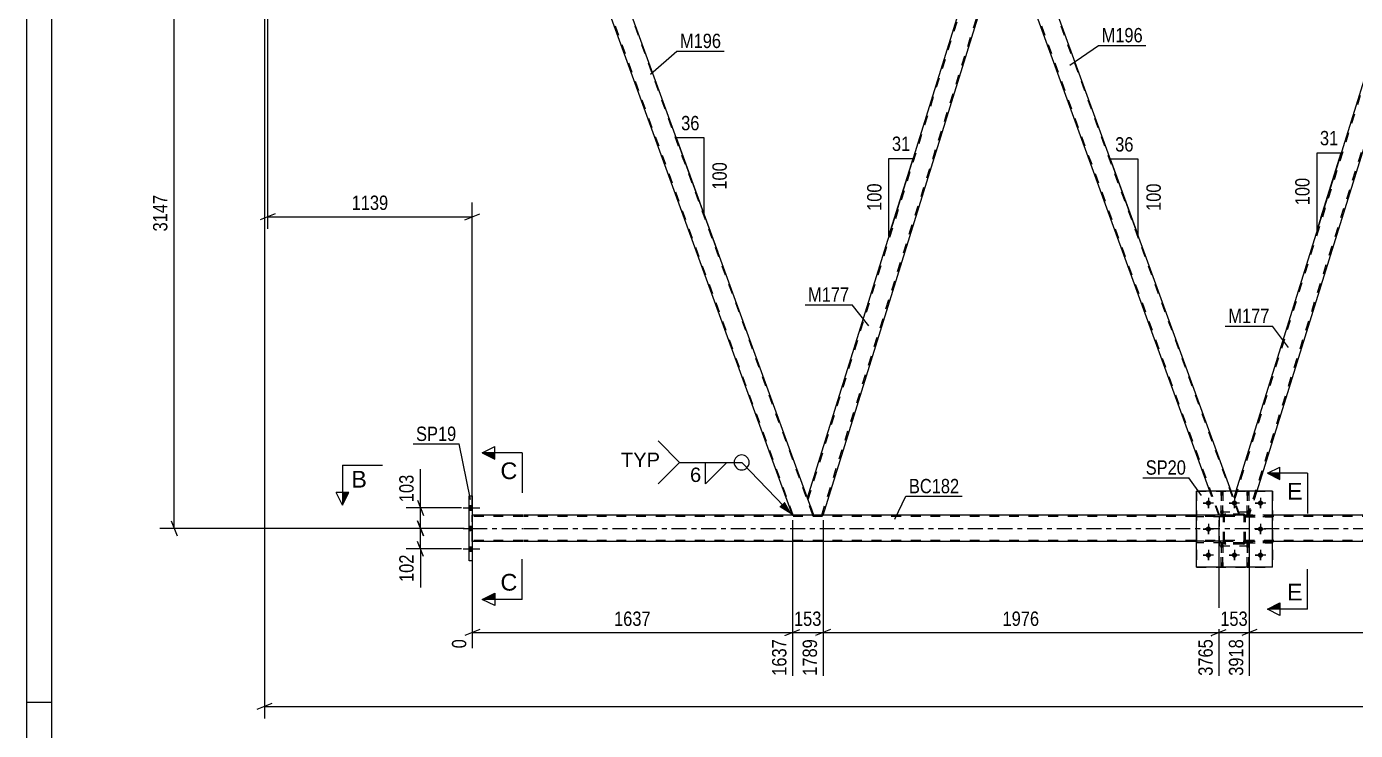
# Model space of a CAD drawing. Header units: millimetres. Extents: x 0 to 841, y 0 to 594.
# Drawn here: x 0 to 265.4, y 292.4 to 433 of the extents above; entities that cross this region are included whole.
import ezdxf

# ---------------------------------------------------------------- set-up
doc = ezdxf.new("R2010")
doc.units = ezdxf.units.MM
doc.linetypes.add('DXK_LINE_DOT2', pattern=[3.9198, 1.9599, -1.9599])
doc.linetypes.add('DXK_LINE_DOT3', pattern=[5.9187, 2.979, -0.9799, 0.9799, -0.9799])
doc.styles.add('Arial', font='ARIAL.TTF', dxfattribs={"height": 0.2})
doc.styles.add('Arial Narrow', font='ARIALN.TTF', dxfattribs={"height": 0.2})

# ---------------------------------------------------------------- blocks, each defined once
blk = doc.blocks.new('Unknown-814748510-1133')
at = {"color": 5, "linetype": 'Continuous'}
for p, q in [((0, 594), (0, 0)), ((5, 589), (5, 5)), ((5, 298), (0, 298))]:
    blk.add_line(p, q, dxfattribs=at)
blk = doc.blocks.new('Part-814748510-3465 - 3016')
at = {"color": 2, "linetype": 'Continuous'}
for p, q in [((248.83, 340.24), (233.63, 340.24)), ((233.63, 325.04), (233.63, 340.24)), ((248.83, 325.04), (248.83, 340.24)), ((248.83, 325.04), (233.63, 325.04))]:
    blk.add_line(p, q, dxfattribs=at)
blk = doc.blocks.new('Part-814748510-3479 - 3016')
at = {"color": 2, "linetype": 'Continuous'}
blk.add_line((244.1, 340.24), (243.78, 340.24), dxfattribs=at)
at = {"color": 7, "linetype": 'DXK_LINE_DOT2'}
for p, q in [((243.78, 340.24), (243.78, 335.39)), ((244.1, 335.39), (244.1, 340.24)), ((243.78, 335.99), (244.1, 335.99)), ((243.78, 335.39), (244.1, 335.39))]:
    blk.add_line(p, q, dxfattribs=at)
blk = doc.blocks.new('Part-814748510-3467 - 3016')
at = {"color": 7, "linetype": 'DXK_LINE_DOT2'}
for p, q in [((239.03, 335.16), (239.06, 335.34)), ((239.06, 335.34), (239.03, 335.16)), ((239.03, 330.12), (239.03, 335.16)), ((239.27, 335.16), (239.29, 335.25)), ((239.27, 330.12), (239.27, 335.16)), ((239.29, 335.25), (239.34, 335.33)), ((239.32, 335.6), (239.51, 335.64)), ((239.51, 335.64), (239.32, 335.6)), ((239.34, 335.33), (239.42, 335.38)), ((239.42, 335.38), (239.51, 335.4)), ((242.95, 335.64), (239.51, 335.64)), ((239.51, 335.4), (242.95, 335.4)), ((242.95, 335.64), (243.13, 335.6)), ((243.13, 335.6), (242.95, 335.64)), ((242.95, 335.4), (243.04, 335.38)), ((243.04, 335.38), (243.12, 335.33)), ((243.12, 335.33), (243.17, 335.25)), ((243.17, 335.25), (243.19, 335.16)), ((243.19, 330.12), (243.19, 335.16)), ((243.39, 335.34), (243.43, 335.16)), ((243.43, 335.16), (243.39, 335.34)), ((243.43, 330.12), (243.43, 335.16)), ((239.06, 329.93), (239.03, 330.12)), ((239.03, 330.12), (239.06, 329.93)), ((239.29, 330.03), (239.27, 330.12)), ((239.34, 329.95), (239.29, 330.03)), ((239.51, 329.64), (239.32, 329.67)), ((239.32, 329.67), (239.51, 329.64)), ((239.42, 329.9), (239.34, 329.95)), ((239.51, 329.88), (239.42, 329.9)), ((242.95, 329.88), (239.51, 329.88)), ((242.95, 329.64), (239.51, 329.64)), ((243.04, 329.9), (242.95, 329.88)), ((243.13, 329.67), (242.95, 329.64)), ((242.95, 329.64), (243.13, 329.67)), ((243.12, 329.95), (243.04, 329.9)), ((243.17, 330.03), (243.12, 329.95)), ((243.19, 330.12), (243.17, 330.03)), ((243.43, 330.12), (243.39, 329.93)), ((243.39, 329.93), (243.43, 330.12))]:
    blk.add_line(p, q, dxfattribs=at)
at = {"color": 7, "linetype": 'DXK_LINE_DOT3'}
blk.add_line((241.23, 332.64), (241.23, 332.64), dxfattribs=at)
at = {"color": 7, "linetype": 'DXK_LINE_DOT2'}
for centre, start, end in [((239.51, 335.16), 112.5, 157.5), ((239.51, 335.16), 112.5, 157.5), ((242.95, 335.16), 22.5, 67.5), ((242.95, 335.16), 22.5, 67.5), ((239.51, 330.12), 202.5, 247.5), ((239.51, 330.12), 202.5, 247.5), ((242.95, 330.12), 292.5, 337.5), ((242.95, 330.12), 292.5, 337.5)]:
    blk.add_arc(centre, 0.48, start, end, dxfattribs=at)
blk = doc.blocks.new('Bolt-814748510-3116 - 3016')
at = {"color": 1, "linetype": 'Continuous'}
for p, q in [((234.99, 337.84), (235.68, 337.84)), ((236.03, 338.88), (236.03, 338.19)), ((236.03, 336.8), (236.03, 337.49)), ((237.07, 337.84), (236.38, 337.84)), ((240.19, 337.84), (240.88, 337.84)), ((241.23, 338.88), (241.23, 338.19)), ((241.23, 336.8), (241.23, 337.49)), ((242.27, 337.84), (241.58, 337.84)), ((245.39, 337.84), (246.08, 337.84)), ((246.43, 338.88), (246.43, 338.19)), ((246.43, 336.8), (246.43, 337.49)), ((247.47, 337.84), (246.78, 337.84)), ((234.99, 332.64), (235.68, 332.64)), ((236.03, 333.68), (236.03, 332.99)), ((236.03, 331.6), (236.03, 332.29)), ((237.07, 332.64), (236.38, 332.64)), ((245.39, 332.64), (246.08, 332.64)), ((246.43, 333.68), (246.43, 332.99)), ((246.43, 331.6), (246.43, 332.29)), ((247.47, 332.64), (246.78, 332.64)), ((234.99, 327.44), (235.68, 327.44)), ((236.03, 328.48), (236.03, 327.79)), ((236.03, 326.4), (236.03, 327.09)), ((237.07, 327.44), (236.38, 327.44)), ((240.19, 327.44), (240.88, 327.44)), ((241.23, 328.48), (241.23, 327.79)), ((241.23, 326.4), (241.23, 327.09)), ((242.27, 327.44), (241.58, 327.44)), ((245.39, 327.44), (246.08, 327.44)), ((246.43, 328.48), (246.43, 327.79)), ((246.43, 326.4), (246.43, 327.09)), ((247.47, 327.44), (246.78, 327.44))]:
    blk.add_line(p, q, dxfattribs=at)
blk = doc.blocks.new('Bolt-814748510-3253 - 3016')
at = {"linetype": 'Continuous'}
for points in [[(89.01, 336.44), (89.01, 337.32), (88.37, 337.32), (88.37, 336.44)], [(89.01, 336.44), (89.01, 337.32), (88.37, 337.32), (88.37, 336.44)], [(89.01, 336.44), (89.01, 337.32), (88.37, 337.32), (88.37, 336.44)], [(89.01, 332.34), (89.01, 333.22), (88.37, 333.22), (88.37, 332.34)], [(89.01, 332.34), (89.01, 333.22), (88.37, 333.22), (88.37, 332.34)], [(89.01, 328.24), (89.01, 329.12), (88.37, 329.12), (88.37, 328.24)], [(89.01, 328.24), (89.01, 329.12), (88.37, 329.12), (88.37, 328.24)], [(89.01, 328.24), (89.01, 329.12), (88.37, 329.12), (88.37, 328.24)]]:
    blk.add_hatch(color=1, dxfattribs=at).paths.add_polyline_path(points)
at = {"color": 1, "linetype": 'Continuous'}
for p, q in [((88.37, 337.32), (89.01, 337.32)), ((88.37, 337.32), (89.01, 337.32)), ((88.37, 337.32), (89.01, 337.32)), ((87.21, 336.88), (90.53, 336.88)), ((87.21, 336.88), (90.53, 336.88)), ((87.21, 336.88), (90.53, 336.88)), ((88.37, 336.44), (89.01, 336.44)), ((88.37, 336.44), (89.01, 336.44)), ((88.37, 336.44), (89.01, 336.44)), ((87.21, 332.78), (90.53, 332.78)), ((87.21, 332.78), (90.53, 332.78)), ((88.37, 333.22), (89.01, 333.22)), ((88.37, 333.22), (89.01, 333.22)), ((88.37, 332.34), (89.01, 332.34)), ((88.37, 332.34), (89.01, 332.34)), ((88.37, 329.12), (89.01, 329.12)), ((88.37, 329.12), (89.01, 329.12)), ((88.37, 329.12), (89.01, 329.12)), ((87.21, 328.68), (90.53, 328.68)), ((87.21, 328.68), (90.53, 328.68)), ((87.21, 328.68), (90.53, 328.68)), ((88.37, 328.24), (89.01, 328.24)), ((88.37, 328.24), (89.01, 328.24)), ((88.37, 328.24), (89.01, 328.24))]:
    blk.add_line(p, q, dxfattribs=at)
blk = doc.blocks.new('Part-814748510-3263 - 3016')
at = {"color": 7, "linetype": 'DXK_LINE_DOT2'}
for p, q in [((238.58, 325.04), (238.58, 329.87)), ((238.58, 329.87), (238.9, 329.87)), ((238.58, 329.27), (238.9, 329.27)), ((238.9, 329.87), (238.9, 325.04)), ((238.9, 325.04), (238.58, 325.04))]:
    blk.add_line(p, q, dxfattribs=at)
blk = doc.blocks.new('Part-814748510-3450 - 3016')
at = {"color": 2, "linetype": 'Continuous'}
blk.add_line((238.9, 340.24), (238.58, 340.24), dxfattribs=at)
at = {"color": 7, "linetype": 'DXK_LINE_DOT2'}
for p, q in [((238.58, 340.24), (238.58, 335.39)), ((238.9, 335.39), (238.9, 340.24)), ((238.58, 335.99), (238.9, 335.99)), ((238.58, 335.39), (238.9, 335.39))]:
    blk.add_line(p, q, dxfattribs=at)
blk = doc.blocks.new('Part-814748510-3271 - 3016')
at = {"color": 7, "linetype": 'DXK_LINE_DOT2'}
for p, q in [((278.03, 456.64), (241.22, 338.52)), ((280.51, 452.76), (243.94, 335.42)), ((280.65, 452.39), (280.63, 452.44)), ((280.65, 452.39), (280.63, 452.44)), ((241.5, 340.24), (241.08, 338.89)), ((245.69, 340.24), (244.19, 335.42)), ((242.34, 335.42), (241.08, 338.89)), ((244.19, 335.42), (242.34, 335.42))]:
    blk.add_line(p, q, dxfattribs=at)
at = {"color": 2, "linetype": 'Continuous'}
for p, q in [((277.78, 456.64), (241.5, 340.24)), ((279.1, 456.64), (277.78, 456.64)), ((280.63, 452.44), (279.1, 456.64)), ((280.65, 452.39), (245.69, 340.24))]:
    blk.add_line(p, q, dxfattribs=at)
blk = doc.blocks.new('Part-814748510-3276 - 3016')
at = {"color": 2, "linetype": 'Continuous'}
for p, q in [((198.22, 456.64), (193.97, 456.64)), ((240.59, 340.24), (198.22, 456.64)), ((236.33, 340.24), (195.5, 452.44))]:
    blk.add_line(p, q, dxfattribs=at)
at = {"color": 7, "linetype": 'DXK_LINE_DOT2'}
for p, q in [((193.97, 456.64), (195.5, 452.44)), ((238.26, 335.42), (194.14, 456.64)), ((242.17, 335.42), (198.05, 456.64)), ((238.09, 335.42), (236.33, 340.24)), ((242.34, 335.42), (240.59, 340.24)), ((242.34, 335.42), (238.09, 335.42))]:
    blk.add_line(p, q, dxfattribs=at)
blk = doc.blocks.new('Part-814748510-3281 - 3016')
at = {"color": 2, "linetype": 'Continuous'}
for p, q in [((155.95, 338.89), (192.65, 456.64)), ((193.97, 456.64), (192.65, 456.64)), ((195.5, 452.44), (193.97, 456.64)), ((159.06, 335.42), (195.51, 452.39)), ((157.21, 335.42), (155.96, 338.84))]:
    blk.add_line(p, q, dxfattribs=at)
at = {"color": 7, "linetype": 'DXK_LINE_DOT2'}
for p, q in [((156.08, 338.52), (192.9, 456.64)), ((158.8, 335.42), (195.38, 452.76)), ((195.51, 452.39), (195.5, 452.44)), ((195.51, 452.39), (195.5, 452.44)), ((155.96, 338.84), (155.95, 338.89)), ((157.21, 335.42), (159.06, 335.42))]:
    blk.add_line(p, q, dxfattribs=at)
blk = doc.blocks.new('Part-814748510-3294 - 3016')
at = {"color": 2, "linetype": 'Continuous'}
for p, q in [((99.13, 335.42), (89.01, 335.42)), ((233.63, 335.42), (99.23, 335.42)), ((489.03, 335.42), (248.83, 335.42)), ((99.13, 330.14), (89.01, 330.14)), ((233.63, 330.14), (99.23, 330.14)), ((489.03, 330.14), (248.83, 330.14))]:
    blk.add_line(p, q, dxfattribs=at)
at = {"color": 7, "linetype": 'DXK_LINE_DOT2'}
for p, q in [((89.01, 330.14), (89.01, 335.42)), ((99.13, 335.18), (89.01, 335.18)), ((774.38, 335.18), (99.23, 335.18)), ((248.83, 335.42), (233.63, 335.42)), ((99.13, 330.38), (89.01, 330.38)), ((774.38, 330.38), (99.23, 330.38)), ((248.83, 330.14), (233.63, 330.14))]:
    blk.add_line(p, q, dxfattribs=at)
at = {"color": 7, "linetype": 'DXK_LINE_DOT3'}
for p, q in [((89.01, 332.78), (99.13, 332.78)), ((99.23, 332.78), (774.38, 332.78))]:
    blk.add_line(p, q, dxfattribs=at)
blk = doc.blocks.new('Part-814748510-3408 - 3016')
at = {"color": 7, "linetype": 'DXK_LINE_DOT2'}
for p, q in [((243.43, 335.08), (243.43, 335.4)), ((243.43, 335.4), (248.83, 335.4)), ((248.83, 335.08), (243.43, 335.08)), ((244.03, 335.08), (244.03, 335.4)), ((248.83, 335.4), (248.83, 335.08))]:
    blk.add_line(p, q, dxfattribs=at)
blk = doc.blocks.new('Part-814748510-3299 - 3016')
at = {"color": 2, "linetype": 'Continuous'}
for p, q in [((88.37, 326.28), (88.37, 339.28)), ((88.37, 339.28), (89.01, 339.28)), ((89.01, 339.28), (89.01, 326.28)), ((89.01, 326.28), (88.37, 326.28))]:
    blk.add_line(p, q, dxfattribs=at)
blk = doc.blocks.new('Bolt-814748510-3326 - 3016')
at = {"linetype": 'Continuous'}
for points in [[(236.55, 337.84, -1), (235.51, 337.84, -1)], [(241.75, 337.84, -1), (240.71, 337.84, -1)], [(246.95, 337.84, -1), (245.91, 337.84, -1)], [(236.55, 332.64, -1), (235.51, 332.64, -1)], [(246.95, 332.64, -1), (245.91, 332.64, -1)], [(236.55, 327.44, -1), (235.51, 327.44, -1)], [(241.75, 327.44, -1), (240.71, 327.44, -1)], [(246.95, 327.44, -1), (245.91, 327.44, -1)]]:
    blk.add_hatch(color=1, dxfattribs=at).paths.add_polyline_path(points)
at = {"color": 1, "linetype": 'Continuous'}
for p, q in [((237.07, 337.84), (234.99, 337.84)), ((236.03, 338.88), (236.03, 336.8)), ((242.27, 337.84), (240.19, 337.84)), ((241.23, 338.88), (241.23, 336.8)), ((247.47, 337.84), (245.39, 337.84)), ((246.43, 338.88), (246.43, 336.8)), ((237.07, 332.64), (234.99, 332.64)), ((236.03, 333.68), (236.03, 331.6)), ((247.47, 332.64), (245.39, 332.64)), ((246.43, 333.68), (246.43, 331.6)), ((237.07, 327.44), (234.99, 327.44)), ((236.03, 328.48), (236.03, 326.4)), ((242.27, 327.44), (240.19, 327.44)), ((241.23, 328.48), (241.23, 326.4)), ((247.47, 327.44), (245.39, 327.44)), ((246.43, 328.48), (246.43, 326.4))]:
    blk.add_line(p, q, dxfattribs=at)
blk = doc.blocks.new('Part-814748510-3347 - 3016')
at = {"color": 2, "linetype": 'Continuous'}
for p, q in [((152.95, 335.42), (108.83, 456.64)), ((108.83, 456.64), (113.09, 456.64)), ((155.96, 338.84), (113.09, 456.64))]:
    blk.add_line(p, q, dxfattribs=at)
at = {"color": 7, "linetype": 'DXK_LINE_DOT2'}
for p, q in [((153.12, 335.42), (109, 456.64)), ((157.04, 335.42), (112.92, 456.64)), ((157.21, 335.42), (155.96, 338.84)), ((152.95, 335.42), (157.21, 335.42))]:
    blk.add_line(p, q, dxfattribs=at)
blk = doc.blocks.new('Part-814748510-3397 - 3016')
at = {"color": 7, "linetype": 'DXK_LINE_DOT2'}
for p, q in [((243.78, 325.04), (243.78, 329.87)), ((243.78, 329.87), (244.1, 329.87)), ((243.78, 329.27), (244.1, 329.27)), ((244.1, 329.87), (244.1, 325.04)), ((244.1, 325.04), (243.78, 325.04))]:
    blk.add_line(p, q, dxfattribs=at)
blk = doc.blocks.new('Part-814748510-3403 - 3016')
at = {"color": 7, "linetype": 'DXK_LINE_DOT2'}
for p, q in [((243.78, 335.39), (243.78, 340.24)), ((243.78, 340.24), (244.1, 340.24)), ((244.1, 340.24), (244.1, 335.39)), ((243.78, 335.99), (244.1, 335.99)), ((244.1, 335.39), (243.78, 335.39))]:
    blk.add_line(p, q, dxfattribs=at)
blk = doc.blocks.new('Part-814748510-3414 - 3016')
at = {"color": 7, "linetype": 'DXK_LINE_DOT2'}
for p, q in [((248.83, 335.4), (243.43, 335.4)), ((243.43, 335.4), (243.43, 335.08)), ((243.43, 335.08), (248.83, 335.08)), ((244.03, 335.08), (244.03, 335.4)), ((248.83, 335.08), (248.83, 335.4))]:
    blk.add_line(p, q, dxfattribs=at)
blk = doc.blocks.new('Part-814748510-3417 - 3016')
at = {"color": 7, "linetype": 'DXK_LINE_DOT2'}
for p, q in [((248.83, 330.2), (243.43, 330.2)), ((243.43, 330.2), (243.43, 329.88)), ((243.43, 329.88), (248.83, 329.88)), ((244.03, 329.88), (244.03, 330.2)), ((248.83, 329.88), (248.83, 330.2))]:
    blk.add_line(p, q, dxfattribs=at)
blk = doc.blocks.new('Part-814748510-3420 - 3016')
at = {"color": 7, "linetype": 'DXK_LINE_DOT2'}
for p, q in [((238.58, 335.39), (238.58, 340.24)), ((238.58, 340.24), (238.9, 340.24)), ((238.9, 340.24), (238.9, 335.39)), ((238.58, 335.99), (238.9, 335.99)), ((238.9, 335.39), (238.58, 335.39))]:
    blk.add_line(p, q, dxfattribs=at)
blk = doc.blocks.new('Part-814748510-3425 - 3016')
at = {"color": 7, "linetype": 'DXK_LINE_DOT2'}
for p, q in [((244.23, 336.04), (238.23, 336.04)), ((238.23, 329.24), (238.23, 336.04)), ((244.23, 329.24), (244.23, 336.04)), ((244.23, 329.24), (238.23, 329.24))]:
    blk.add_line(p, q, dxfattribs=at)
blk = doc.blocks.new('Part-814748510-3441 - 3016')
at = {"color": 7, "linetype": 'DXK_LINE_DOT2'}
for p, q in [((243.43, 329.88), (243.43, 330.2)), ((243.43, 330.2), (248.83, 330.2)), ((248.83, 329.88), (243.43, 329.88)), ((244.03, 329.88), (244.03, 330.2)), ((248.83, 330.2), (248.83, 329.88))]:
    blk.add_line(p, q, dxfattribs=at)
blk = doc.blocks.new('Part-814748510-3444 - 3016')
at = {"color": 7, "linetype": 'DXK_LINE_DOT2'}
for p, q in [((239.03, 335.4), (233.63, 335.4)), ((233.63, 335.08), (233.63, 335.4)), ((239.03, 335.08), (233.63, 335.08)), ((238.43, 335.08), (238.43, 335.4)), ((239.03, 335.4), (239.03, 335.08))]:
    blk.add_line(p, q, dxfattribs=at)
blk = doc.blocks.new('Part-814748510-3447 - 3016')
at = {"color": 7, "linetype": 'DXK_LINE_DOT2'}
for p, q in [((239.03, 330.2), (233.63, 330.2)), ((233.63, 329.88), (233.63, 330.2)), ((239.03, 329.88), (233.63, 329.88)), ((238.43, 329.88), (238.43, 330.2)), ((239.03, 330.2), (239.03, 329.88))]:
    blk.add_line(p, q, dxfattribs=at)
blk = doc.blocks.new('Part-814748510-3459 - 3016')
at = {"color": 7, "linetype": 'DXK_LINE_DOT2'}
for p, q in [((244.1, 329.87), (243.78, 329.87)), ((243.78, 329.87), (243.78, 325.04)), ((243.78, 329.27), (244.1, 329.27)), ((244.1, 325.04), (244.1, 329.87)), ((243.78, 325.04), (244.1, 325.04))]:
    blk.add_line(p, q, dxfattribs=at)
blk = doc.blocks.new('Part-814748510-3466 - 3016')
at = {"color": 7, "linetype": 'DXK_LINE_DOT2'}
for p, q in [((233.63, 340.24), (248.83, 340.24)), ((233.63, 340.24), (233.63, 325.04)), ((248.83, 340.24), (248.83, 325.04)), ((233.63, 325.04), (248.83, 325.04))]:
    blk.add_line(p, q, dxfattribs=at)
blk = doc.blocks.new('Part-814748510-3468 - 3016')
at = {"color": 7, "linetype": 'DXK_LINE_DOT2'}
for p, q in [((244.23, 336.04), (238.23, 336.04)), ((238.23, 329.24), (238.23, 336.04)), ((244.23, 329.24), (244.23, 336.04)), ((244.23, 329.24), (238.23, 329.24))]:
    blk.add_line(p, q, dxfattribs=at)
blk = doc.blocks.new('Part-814748510-3487 - 3016')
at = {"color": 7, "linetype": 'DXK_LINE_DOT2'}
for p, q in [((238.9, 329.87), (238.58, 329.87)), ((238.58, 329.87), (238.58, 325.04)), ((238.58, 329.27), (238.9, 329.27)), ((238.9, 325.04), (238.9, 329.87)), ((238.58, 325.04), (238.9, 325.04))]:
    blk.add_line(p, q, dxfattribs=at)
blk = doc.blocks.new('Part-814748510-3494 - 3016')
at = {"color": 7, "linetype": 'DXK_LINE_DOT2'}
for p, q in [((239.03, 335.18), (239.06, 335.34)), ((239.06, 335.34), (239.03, 335.18)), ((239.03, 335.16), (239.03, 335.18)), ((239.03, 335.18), (239.03, 335.16)), ((239.03, 330.12), (239.03, 335.16)), ((239.27, 335.18), (239.29, 335.25)), ((239.27, 335.16), (239.27, 335.18)), ((239.27, 335.18), (239.27, 335.16)), ((239.27, 330.12), (239.27, 335.16)), ((239.29, 335.25), (239.34, 335.33)), ((239.32, 335.6), (239.51, 335.64)), ((239.51, 335.64), (239.32, 335.6)), ((239.34, 335.33), (239.42, 335.38)), ((239.42, 335.38), (239.51, 335.4)), ((242.95, 335.64), (239.51, 335.64)), ((239.51, 335.4), (242.95, 335.4)), ((242.95, 335.64), (243.13, 335.6)), ((243.13, 335.6), (242.95, 335.64)), ((242.95, 335.4), (243.04, 335.38)), ((243.04, 335.38), (243.12, 335.33)), ((243.12, 335.33), (243.17, 335.25)), ((243.19, 335.16), (243.17, 335.25)), ((243.18, 335.18), (243.19, 335.16)), ((243.19, 330.12), (243.19, 335.16)), ((243.39, 335.34), (243.42, 335.18)), ((243.42, 335.18), (243.39, 335.34)), ((243.42, 335.18), (243.43, 335.16)), ((243.43, 335.16), (243.42, 335.18)), ((243.43, 330.12), (243.43, 335.16)), ((239.06, 329.93), (239.03, 330.12)), ((239.03, 330.12), (239.06, 329.93)), ((239.29, 330.03), (239.27, 330.12)), ((239.34, 329.95), (239.29, 330.03)), ((239.51, 329.64), (239.32, 329.67)), ((239.32, 329.67), (239.51, 329.64)), ((239.42, 329.9), (239.34, 329.95)), ((239.51, 329.88), (239.42, 329.9)), ((242.95, 329.88), (239.51, 329.88)), ((242.95, 329.64), (239.51, 329.64)), ((243.04, 329.9), (242.95, 329.88)), ((243.13, 329.67), (242.95, 329.64)), ((242.95, 329.64), (243.13, 329.67)), ((243.12, 329.95), (243.04, 329.9)), ((243.17, 330.03), (243.12, 329.95)), ((243.19, 330.12), (243.17, 330.03)), ((243.43, 330.12), (243.39, 329.93)), ((243.39, 329.93), (243.43, 330.12))]:
    blk.add_line(p, q, dxfattribs=at)
at = {"color": 7, "linetype": 'DXK_LINE_DOT3'}
blk.add_line((241.23, 332.64), (241.23, 332.64), dxfattribs=at)
at = {"color": 7, "linetype": 'DXK_LINE_DOT2'}
for centre, start, end in [((239.51, 335.16), 112.5, 157.5), ((239.51, 335.16), 112.5, 157.5), ((242.95, 335.16), 22.5, 67.5), ((242.95, 335.16), 22.5, 67.5), ((239.51, 330.12), 202.5, 247.5), ((239.51, 330.12), 202.5, 247.5), ((242.95, 330.12), 292.5, 337.5), ((242.95, 330.12), 292.5, 337.5)]:
    blk.add_arc(centre, 0.48, start, end, dxfattribs=at)
blk = doc.blocks.new('Part-814748510-3497 - 3016')
at = {"color": 7, "linetype": 'DXK_LINE_DOT2'}
for p, q in [((239.03, 335.4), (233.63, 335.4)), ((233.63, 335.4), (233.63, 335.08)), ((239.03, 335.08), (233.63, 335.08)), ((238.43, 335.08), (238.43, 335.4)), ((239.03, 335.08), (239.03, 335.4))]:
    blk.add_line(p, q, dxfattribs=at)
blk = doc.blocks.new('Part-814748510-3498 - 3016')
at = {"color": 7, "linetype": 'DXK_LINE_DOT2'}
for p, q in [((239.03, 330.2), (233.63, 330.2)), ((233.63, 330.2), (233.63, 329.88)), ((239.03, 329.88), (233.63, 329.88)), ((238.43, 329.88), (238.43, 330.2)), ((239.03, 329.88), (239.03, 330.2))]:
    blk.add_line(p, q, dxfattribs=at)
blk = doc.blocks.new('StraightDimension-814748510-3974 - 3016')
at = {"color": 7, "linetype": 'Continuous'}
for p, q in [((152.95, 334.42), (152.95, 303.35)), ((159.06, 334.42), (159.06, 303.35)), ((151.45, 311.36), (154.45, 312.56)), ((152.95, 311.96), (159.06, 311.96)), ((160.56, 312.56), (157.56, 311.36))]:
    blk.add_line(p, q, dxfattribs=at)
at = {"color": 0}
blk.add_wipeout([(159.35, 312.71), (159.35, 316.91), (152.66, 316.91), (152.66, 312.71)], dxfattribs=at)
at = {"color": 0, "linetype": 'Continuous'}
blk.add_wipeout([(158.46, 311.26), (154.26, 311.26), (154.26, 302.75), (158.46, 302.75)], dxfattribs=at)
at = {"color": 3, "style": 'Arial Narrow'}
blk.add_text('153', height=2.863, dxfattribs=at).set_placement((153.26, 313.31))
at = {"color": 3, "linetype": 'Continuous', "style": 'Arial Narrow'}
blk.add_text('1789', height=2.863, rotation=90.0002, dxfattribs=at).set_placement((157.86, 303.35))
blk = doc.blocks.new('StraightDimension-814748510-4005 - 3016')
at = {"color": 7, "linetype": 'Continuous'}
for p, q in [((159.06, 334.42), (159.06, 303.35)), ((238.09, 334.42), (238.09, 303.35)), ((160.56, 312.56), (157.56, 311.36)), ((159.06, 311.96), (238.09, 311.96)), ((236.59, 311.36), (239.59, 312.56))]:
    blk.add_line(p, q, dxfattribs=at)
at = {"color": 0}
blk.add_wipeout([(202.83, 312.71), (202.83, 316.91), (194.32, 316.91), (194.32, 312.71)], dxfattribs=at)
at = {"color": 0, "linetype": 'Continuous'}
blk.add_wipeout([(237.49, 311.26), (233.29, 311.26), (233.29, 302.75), (237.49, 302.75)], dxfattribs=at)
at = {"color": 3, "style": 'Arial Narrow'}
blk.add_text('1976', height=2.863, dxfattribs=at).set_placement((194.92, 313.31))
at = {"color": 3, "linetype": 'Continuous', "style": 'Arial Narrow'}
blk.add_text('3765', height=2.863, rotation=90.0002, dxfattribs=at).set_placement((236.89, 303.35))
blk = doc.blocks.new('AngleDimension-814748510-16530 - 3016')
at = {"color": 7, "linetype": 'Continuous'}
for p, q in [((220.88, 394.4), (216.47, 406.52)), ((222.01, 406.52), (216.47, 406.52)), ((222.01, 391.29), (216.47, 406.52)), ((222.01, 391.29), (222.01, 406.52))]:
    blk.add_line(p, q, dxfattribs=at)
at = {"color": 0}
for points in [[(221.67, 407.42), (221.67, 411.62), (216.81, 411.62), (216.81, 407.42)], [(227.11, 402.25), (222.91, 402.25), (222.91, 395.56), (227.11, 395.56)]]:
    blk.add_wipeout(points, dxfattribs=at)
at = {"color": 3, "style": 'Arial Narrow'}
blk.add_text('36', height=2.863, dxfattribs=at).set_placement((217.41, 408.02))
blk.add_text('100', height=2.863, rotation=90.0002, dxfattribs=at).set_placement((226.51, 396.16))
blk = doc.blocks.new('StraightDimension-814748510-3689 - 3016')
at = {"color": 7, "linetype": 'Continuous'}
for p, q in [((48.14, 455.64), (48.14, 392.61)), ((49.64, 395.61), (46.64, 394.41)), ((87.51, 394.41), (90.51, 395.61)), ((89.01, 336.42), (89.01, 397.86)), ((48.14, 395.01), (89.01, 395.01))]:
    blk.add_line(p, q, dxfattribs=at)
at = {"color": 0}
blk.add_wipeout([(72.83, 395.76), (72.83, 399.96), (64.32, 399.96), (64.32, 395.76)], dxfattribs=at)
at = {"color": 3, "style": 'Arial Narrow'}
blk.add_text('1139', height=2.863, dxfattribs=at).set_placement((64.92, 396.36))
blk = doc.blocks.new('AngleDimension-814748510-3588 - 3016')
at = {"color": 7, "linetype": 'Continuous'}
for p, q in [((257.73, 407.77), (262.55, 407.77)), ((257.73, 392.3), (262.55, 407.77)), ((257.73, 392.3), (257.73, 407.77)), ((258.5, 394.77), (262.55, 407.77))]:
    blk.add_line(p, q, dxfattribs=at)
at = {"color": 0}
for points in [[(262.57, 408.67), (262.57, 412.87), (257.71, 412.87), (257.71, 408.67)], [(256.83, 403.38), (252.63, 403.38), (252.63, 396.69), (256.83, 396.69)]]:
    blk.add_wipeout(points, dxfattribs=at)
at = {"color": 3, "style": 'Arial Narrow'}
blk.add_text('31', height=2.863, dxfattribs=at).set_placement((258.31, 409.27))
blk.add_text('100', height=2.863, rotation=90.0002, dxfattribs=at).set_placement((256.23, 397.29))
blk = doc.blocks.new('StraightDimension-814748510-3993 - 3016')
at = {"color": 7, "linetype": 'Continuous'}
for p, q in [((152.95, 334.42), (152.95, 303.35)), ((89.01, 329.14), (89.01, 308.83)), ((90.51, 312.56), (87.51, 311.36)), ((89.01, 311.96), (152.95, 311.96)), ((151.45, 311.36), (154.45, 312.56))]:
    blk.add_line(p, q, dxfattribs=at)
at = {"color": 0}
blk.add_wipeout([(125.24, 312.71), (125.24, 316.91), (116.73, 316.91), (116.73, 312.71)], dxfattribs=at)
at = {"color": 0, "linetype": 'Continuous'}
for points in [[(88.41, 311.26), (84.21, 311.26), (84.21, 308.23), (88.41, 308.23)], [(152.35, 311.26), (148.15, 311.26), (148.15, 302.75), (152.35, 302.75)]]:
    blk.add_wipeout(points, dxfattribs=at)
at = {"color": 3, "style": 'Arial Narrow'}
blk.add_text('1637', height=2.863, dxfattribs=at).set_placement((117.33, 313.31))
at = {"color": 3, "linetype": 'Continuous', "style": 'Arial Narrow'}
for s, height, p in [('0', 2.86, (87.81, 308.83)), ('1637', 2.863, (151.75, 303.35))]:
    blk.add_text(s, height=height, rotation=90.0002, dxfattribs=at).set_placement(p)
blk = doc.blocks.new('AngleDimension-814748510-3602 - 3016')
at = {"color": 7, "linetype": 'Continuous'}
for p, q in [((172.24, 406.64), (177.06, 406.64)), ((172.24, 391.18), (177.06, 406.64)), ((172.24, 391.18), (172.24, 406.64)), ((172.32, 391.41), (172.24, 391.18))]:
    blk.add_line(p, q, dxfattribs=at)
at = {"color": 0}
for points in [[(177.08, 407.54), (177.08, 411.74), (172.23, 411.74), (172.23, 407.54)], [(171.34, 402.25), (167.14, 402.25), (167.14, 395.57), (171.34, 395.57)]]:
    blk.add_wipeout(points, dxfattribs=at)
at = {"color": 3, "style": 'Arial Narrow'}
blk.add_text('31', height=2.863, dxfattribs=at).set_placement((172.83, 408.14))
blk.add_text('100', height=2.863, rotation=90.0002, dxfattribs=at).set_placement((170.74, 396.17))
blk = doc.blocks.new('StraightDimension-814748510-3712 - 3016')
at = {"color": 7, "linetype": 'Continuous'}
for p, q in [((30.07, 457.14), (28.87, 460.14)), ((46.5, 458.64), (26.62, 458.64)), ((29.47, 332.78), (29.47, 458.64)), ((87.37, 332.78), (26.62, 332.78)), ((28.87, 334.28), (30.07, 331.28))]:
    blk.add_line(p, q, dxfattribs=at)
at = {"color": 0}
blk.add_wipeout([(28.72, 399.97), (24.52, 399.97), (24.52, 391.46), (28.72, 391.46)], dxfattribs=at)
at = {"color": 3, "style": 'Arial Narrow'}
blk.add_text('3147', height=2.863, rotation=90.0002, dxfattribs=at).set_placement((28.12, 392.06))
blk = doc.blocks.new('StraightDimension-814748510-3717 - 3016')
at = {"color": 7, "linetype": 'Continuous'}
for p, q in [((238.09, 334.42), (238.09, 303.35)), ((244.19, 334.42), (244.19, 303.35)), ((236.59, 311.36), (239.59, 312.56)), ((238.09, 311.96), (244.19, 311.96)), ((245.69, 312.56), (242.69, 311.36))]:
    blk.add_line(p, q, dxfattribs=at)
at = {"color": 0}
blk.add_wipeout([(244.48, 312.71), (244.48, 316.91), (237.8, 316.91), (237.8, 312.71)], dxfattribs=at)
at = {"color": 0, "linetype": 'Continuous'}
blk.add_wipeout([(243.59, 311.26), (239.39, 311.26), (239.39, 302.75), (243.59, 302.75)], dxfattribs=at)
at = {"color": 3, "style": 'Arial Narrow'}
blk.add_text('153', height=2.863, dxfattribs=at).set_placement((238.4, 313.31))
at = {"color": 3, "linetype": 'Continuous', "style": 'Arial Narrow'}
blk.add_text('3918', height=2.863, rotation=90.0002, dxfattribs=at).set_placement((242.99, 303.35))
blk = doc.blocks.new('StraightDimension-814748510-3743 - 3016')
at = {"color": 7, "linetype": 'Continuous'}
for p, q in [((244.19, 334.42), (244.19, 303.35)), ((323.22, 334.42), (323.22, 303.35)), ((245.69, 312.56), (242.69, 311.36)), ((244.19, 311.96), (323.22, 311.96)), ((321.72, 311.36), (324.72, 312.56))]:
    blk.add_line(p, q, dxfattribs=at)
at = {"color": 0}
blk.add_wipeout([(287.96, 312.71), (287.96, 316.91), (279.45, 316.91), (279.45, 312.71)], dxfattribs=at)
at = {"color": 0, "linetype": 'Continuous'}
blk.add_wipeout([(322.62, 311.26), (318.42, 311.26), (318.42, 302.75), (322.62, 302.75)], dxfattribs=at)
at = {"color": 3, "style": 'Arial Narrow'}
blk.add_text('1976', height=2.863, dxfattribs=at).set_placement((280.05, 313.31))
at = {"color": 3, "linetype": 'Continuous', "style": 'Arial Narrow'}
blk.add_text('5893', height=2.863, rotation=90.0002, dxfattribs=at).set_placement((322.02, 303.35))
blk = doc.blocks.new('StraightDimension-814748510-4030 - 3016')
at = {"color": 7, "linetype": 'Continuous'}
for p, q in [((47.5, 451.14), (47.5, 294.81)), ((49, 297.81), (46, 296.61)), ((47.5, 297.21), (785.24, 297.21))]:
    blk.add_line(p, q, dxfattribs=at)
blk = doc.blocks.new('StraightDimension-814748510-11972 - 3016')
at = {"color": 7, "linetype": 'Continuous'}
for p, q in [((78.05, 338.38), (79.25, 335.38)), ((86.84, 336.88), (75.8, 336.88)), ((78.65, 332.78), (78.65, 336.88)), ((86.84, 332.78), (75.8, 332.78)), ((79.25, 331.28), (78.05, 334.28))]:
    blk.add_line(p, q, dxfattribs=at)
at = {"color": 0}
blk.add_wipeout([(77.9, 344.09), (73.7, 344.09), (73.7, 337.41), (77.9, 337.41)], dxfattribs=at)
at = {"color": 7, "linetype": 'Continuous'}
blk.add_line((78.65, 336.88), (78.65, 344.62), dxfattribs=at)
blk.add_line((78.65, 336.88), (78.65, 344.62), dxfattribs=at)
at = {"color": 3, "style": 'Arial Narrow'}
blk.add_text('103', height=2.863, rotation=90.0002, dxfattribs=at).set_placement((77.3, 338.01))
blk = doc.blocks.new('StraightDimension-814748510-11973 - 3016')
at = {"color": 7, "linetype": 'Continuous'}
for p, q in [((86.84, 332.78), (75.8, 332.78)), ((78.05, 334.28), (79.25, 331.28)), ((78.65, 328.68), (78.65, 332.78)), ((79.25, 327.18), (78.05, 330.18)), ((86.84, 328.68), (75.8, 328.68))]:
    blk.add_line(p, q, dxfattribs=at)
at = {"color": 0}
blk.add_wipeout([(77.9, 328.16), (73.7, 328.16), (73.7, 321.47), (77.9, 321.47)], dxfattribs=at)
at = {"color": 7, "linetype": 'Continuous'}
blk.add_line((78.65, 328.68), (78.65, 320.95), dxfattribs=at)
blk.add_line((78.65, 328.68), (78.65, 320.95), dxfattribs=at)
at = {"color": 3, "style": 'Arial Narrow'}
blk.add_text('102', height=2.863, rotation=90.0002, dxfattribs=at).set_placement((77.3, 322.07))
blk = doc.blocks.new('AngleDimension-814748510-16516 - 3016')
at = {"color": 7, "linetype": 'Continuous'}
for p, q in [((135.33, 410.76), (129.79, 410.76)), ((135.33, 395.54), (129.79, 410.76)), ((135.33, 395.54), (135.33, 410.76)), ((138.11, 387.89), (135.33, 395.54))]:
    blk.add_line(p, q, dxfattribs=at)
at = {"color": 0}
for points in [[(134.99, 411.66), (134.99, 415.86), (130.13, 415.86), (130.13, 411.66)], [(140.43, 406.49), (136.23, 406.49), (136.23, 399.81), (140.43, 399.81)]]:
    blk.add_wipeout(points, dxfattribs=at)
at = {"color": 3, "style": 'Arial Narrow'}
blk.add_text('36', height=2.863, dxfattribs=at).set_placement((130.73, 412.26))
blk.add_text('100', height=2.863, rotation=90.0002, dxfattribs=at).set_placement((139.83, 400.41))
blk = doc.blocks.new('Mark-814748510-3267 - 3016')
at = {"color": 0}
blk.add_wipeout([(248.23, 373.77), (248.23, 376.77), (240, 376.77), (240, 373.77)], dxfattribs=at)
blk.add_wipeout([(248.23, 373.77), (248.23, 376.77), (240, 376.77), (240, 373.77)], dxfattribs=at)
at = {"color": 30, "linetype": 'Continuous'}
for p in [(239.4, 373.17), (252.03, 368.89)]:
    blk.add_line(p, (248.83, 373.17), dxfattribs=at)
at = {"color": 3, "style": 'Arial Narrow'}
blk.add_text('M177', height=2.863, dxfattribs=at).set_placement((240, 373.77))
blk = doc.blocks.new('Mark-814748510-3272 - 3016')
at = {"color": 0}
blk.add_wipeout([(222.92, 429.82), (222.92, 432.82), (214.7, 432.82), (214.7, 429.82)], dxfattribs=at)
blk.add_wipeout([(222.92, 429.82), (222.92, 432.82), (214.7, 432.82), (214.7, 429.82)], dxfattribs=at)
at = {"color": 30, "linetype": 'Continuous'}
for p, q in [((208.39, 425.29), (214.1, 429.22)), ((214.1, 429.22), (223.52, 429.22))]:
    blk.add_line(p, q, dxfattribs=at)
at = {"color": 3, "style": 'Arial Narrow'}
blk.add_text('M196', height=2.863, dxfattribs=at).set_placement((214.7, 429.82))
blk = doc.blocks.new('Mark-814748510-3277 - 3016')
at = {"color": 0}
blk.add_wipeout([(164.29, 378.02), (164.29, 381.02), (156.07, 381.02), (156.07, 378.02)], dxfattribs=at)
blk.add_wipeout([(164.29, 378.02), (164.29, 381.02), (156.07, 381.02), (156.07, 378.02)], dxfattribs=at)
at = {"color": 30, "linetype": 'Continuous'}
for p in [(155.47, 377.42), (168.19, 373.22)]:
    blk.add_line(p, (164.89, 377.42), dxfattribs=at)
at = {"color": 3, "style": 'Arial Narrow'}
blk.add_text('M177', height=2.863, dxfattribs=at).set_placement((156.07, 378.02))
blk = doc.blocks.new('Mark-814748510-3290 - 3016')
at = {"color": 0}
blk.add_wipeout([(186.27, 339.79), (186.27, 342.79), (176.22, 342.79), (176.22, 339.79)], dxfattribs=at)
blk.add_wipeout([(186.27, 339.79), (186.27, 342.79), (176.22, 342.79), (176.22, 339.79)], dxfattribs=at)
at = {"color": 30, "linetype": 'Continuous'}
for p, q in [((173.38, 334.61), (175.62, 339.19)), ((175.62, 339.19), (186.87, 339.19))]:
    blk.add_line(p, q, dxfattribs=at)
at = {"color": 3, "style": 'Arial Narrow'}
blk.add_text('BC182', height=2.863, dxfattribs=at).set_placement((176.22, 339.79))
blk = doc.blocks.new('Mark-814748510-3295 - 3016')
at = {"color": 0}
blk.add_wipeout([(85.82, 350.23), (85.82, 353.23), (77.78, 353.23), (77.78, 350.23)], dxfattribs=at)
blk.add_wipeout([(85.82, 350.23), (85.82, 353.23), (77.78, 353.23), (77.78, 350.23)], dxfattribs=at)
at = {"color": 30, "linetype": 'Continuous'}
for p in [(77.18, 349.63), (88.69, 338.52)]:
    blk.add_line(p, (86.42, 349.63), dxfattribs=at)
at = {"color": 3, "style": 'Arial Narrow'}
blk.add_text('SP19', height=2.863, dxfattribs=at).set_placement((77.78, 350.23))
blk = doc.blocks.new('Mark-814748510-3343 - 3016')
at = {"color": 0}
blk.add_wipeout([(138.71, 428.68), (138.71, 431.68), (130.49, 431.68), (130.49, 428.68)], dxfattribs=at)
blk.add_wipeout([(138.71, 428.68), (138.71, 431.68), (130.49, 431.68), (130.49, 428.68)], dxfattribs=at)
at = {"color": 30, "linetype": 'Continuous'}
for p, q in [((124.64, 423.45), (129.89, 428.08)), ((129.89, 428.08), (139.31, 428.08))]:
    blk.add_line(p, q, dxfattribs=at)
at = {"color": 3, "style": 'Arial Narrow'}
blk.add_text('M196', height=2.863, dxfattribs=at).set_placement((130.49, 428.68))
blk = doc.blocks.new('SectionMark-814748510-4750 - 3016')
at = {"linetype": 'Continuous'}
for points in [[(250.33, 343.78), (250.33, 342.53), (247.83, 343.78)], [(250.33, 317.89), (250.33, 316.64), (247.83, 316.64)]]:
    blk.add_hatch(color=6, dxfattribs=at).paths.add_polyline_path(points)
at = {"color": 6, "linetype": 'Continuous'}
for p, q in [((247.83, 343.78), (250.33, 345.03)), ((250.33, 342.53), (250.33, 345.03)), ((255.83, 343.78), (247.83, 343.78)), ((247.83, 343.78), (250.33, 342.53)), ((247.83, 316.64), (250.33, 317.89)), ((255.83, 316.64), (247.83, 316.64)), ((250.33, 315.39), (247.83, 316.64)), ((250.33, 317.89), (250.33, 315.39))]:
    blk.add_line(p, q, dxfattribs=at)
at = {"color": 0, "linetype": 'Continuous'}
for points in [[(254.83, 338.53), (254.83, 342.03), (251.72, 342.03), (251.72, 338.53)], [(254.83, 318.39), (254.83, 321.89), (251.72, 321.89), (251.72, 318.39)]]:
    blk.add_wipeout(points, dxfattribs=at)
at = {"color": 6, "linetype": 'Continuous'}
for p, q in [((255.83, 343.78), (255.83, 335.78)), ((255.83, 316.64), (255.83, 324.64))]:
    blk.add_line(p, q, dxfattribs=at)
at = {"color": 3, "linetype": 'Continuous', "style": 'Arial'}
for p in [(251.72, 338.53), (251.72, 318.39)]:
    blk.add_text('E', height=3.34, dxfattribs=at).set_placement(p)
blk = doc.blocks.new('WeldMark-814748510-4814 - 3016')
at = {"linetype": 'Continuous'}
blk.add_hatch(color=30, dxfattribs=at).paths.add_polyline_path([(151.41, 338.1), (152.95, 335.42), (150.33, 337.06)])
at = {"color": 3, "linetype": 'Continuous'}
for q in [(126.11, 350.23), (126.11, 341.66)]:
    blk.add_line((130.4, 345.94), q, dxfattribs=at)
at = {"color": 30, "linetype": 'Continuous'}
blk.add_line((152.95, 335.42), (142.82, 345.94), dxfattribs=at)
at = {"color": 3, "linetype": 'Continuous'}
for start, end in [(90, 270), (270, 90)]:
    blk.add_arc((142.82, 345.94), 1.5, start, end, dxfattribs=at)
at = {"color": 0}
blk.add_wipeout([(134.92, 341.84), (134.92, 345.24), (132.3, 345.24), (132.3, 341.84)], dxfattribs=at)
at = {"color": 30, "linetype": 'Continuous'}
blk.add_line((130.4, 345.94), (142.82, 345.94), dxfattribs=at)
at = {"color": 3, "linetype": 'Continuous'}
for p, q in [((135.58, 345.94), (139.86, 345.94)), ((139.86, 345.94), (135.58, 341.66)), ((135.58, 341.66), (135.58, 345.94))]:
    blk.add_line(p, q, dxfattribs=at)
at = {"color": 3, "style": 'Arial'}
blk.add_text('6', height=2.87, dxfattribs=at).set_placement((132.5, 342.04))
at = {"color": 0, "linetype": 'Continuous'}
blk.add_wipeout([(126.5, 345.04), (126.5, 348.04), (118.72, 348.04), (118.72, 345.04)], dxfattribs=at)
blk.add_wipeout([(126.5, 345.04), (126.5, 348.04), (118.72, 348.04), (118.72, 345.04)], dxfattribs=at)
at = {"color": 3, "linetype": 'Continuous', "style": 'Arial'}
blk.add_text('TYP', height=2.865, dxfattribs=at).set_placement((118.72, 345.04))
blk = doc.blocks.new('Mark-814748510-3461 - 3016')
at = {"color": 0}
blk.add_wipeout([(231.55, 343.5), (231.55, 346.5), (223.51, 346.5), (223.51, 343.5)], dxfattribs=at)
blk.add_wipeout([(231.55, 343.5), (231.55, 346.5), (223.51, 346.5), (223.51, 343.5)], dxfattribs=at)
at = {"color": 30, "linetype": 'Continuous'}
for p in [(222.91, 342.9), (234.68, 339.31)]:
    blk.add_line(p, (232.15, 342.9), dxfattribs=at)
at = {"color": 3, "style": 'Arial Narrow'}
blk.add_text('SP20', height=2.863, dxfattribs=at).set_placement((223.51, 343.5))
blk = doc.blocks.new('SectionMark-814748510-4752 - 3016')
at = {"color": 6, "linetype": 'Continuous'}
for p, q in [((63.1, 345.42), (63.1, 337.42)), ((63.1, 337.42), (61.85, 339.92))]:
    blk.add_line(p, q, dxfattribs=at)
at = {"color": 0, "linetype": 'Continuous'}
blk.add_wipeout([(67.96, 340.92), (67.96, 344.42), (64.85, 344.42), (64.85, 340.92)], dxfattribs=at)
at = {"linetype": 'Continuous'}
blk.add_hatch(color=6, dxfattribs=at).paths.add_polyline_path([(63.1, 339.92), (64.35, 339.92), (63.1, 337.42)])
at = {"color": 6, "linetype": 'Continuous'}
for p, q in [((63.1, 345.42), (71.1, 345.42)), ((64.35, 339.92), (61.85, 339.92)), ((63.1, 337.42), (64.35, 339.92))]:
    blk.add_line(p, q, dxfattribs=at)
at = {"color": 3, "linetype": 'Continuous', "style": 'Arial'}
blk.add_text('B', height=3.34, dxfattribs=at).set_placement((64.85, 340.92))
blk = doc.blocks.new('SectionMark-814748510-15809 - 3016')
at = {"color": 6, "linetype": 'Continuous'}
for p, q in [((91.01, 347.86), (93.51, 349.11)), ((99.01, 347.86), (91.01, 347.86)), ((99.01, 318.6), (91.01, 318.6)), ((93.51, 317.35), (91.01, 318.6))]:
    blk.add_line(p, q, dxfattribs=at)
at = {"color": 0, "linetype": 'Continuous'}
for points in [[(98.01, 342.61), (98.01, 346.11), (94.64, 346.11), (94.64, 342.61)], [(98.01, 320.35), (98.01, 323.85), (94.64, 323.85), (94.64, 320.35)]]:
    blk.add_wipeout(points, dxfattribs=at)
at = {"linetype": 'Continuous'}
for points in [[(93.51, 347.86), (93.51, 346.61), (91.01, 347.86)], [(93.51, 319.85), (93.51, 318.6), (91.01, 318.6)]]:
    blk.add_hatch(color=6, dxfattribs=at).paths.add_polyline_path(points)
at = {"color": 6, "linetype": 'Continuous'}
for p, q in [((91.01, 347.86), (93.51, 346.61)), ((93.51, 346.61), (93.51, 349.11)), ((99.01, 347.86), (99.01, 339.86)), ((99.01, 318.6), (99.01, 326.6)), ((91.01, 318.6), (93.51, 319.85)), ((93.51, 319.85), (93.51, 317.35))]:
    blk.add_line(p, q, dxfattribs=at)
at = {"color": 3, "linetype": 'Continuous', "style": 'Arial'}
for p in [(94.64, 342.61), (94.64, 320.35)]:
    blk.add_text('C', height=3.34, dxfattribs=at).set_placement(p)

msp = doc.modelspace()

# ---------------------------------------------------------------- block references
for name in ['Unknown-814748510-1133', 'Part-814748510-3347 - 3016', 'Part-814748510-3281 - 3016', 'Part-814748510-3276 - 3016', 'Part-814748510-3271 - 3016', 'Part-814748510-3465 - 3016', 'Part-814748510-3466 - 3016', 'Part-814748510-3450 - 3016', 'Part-814748510-3420 - 3016', 'Part-814748510-3479 - 3016', 'Part-814748510-3403 - 3016', 'Bolt-814748510-3253 - 3016', 'Part-814748510-3299 - 3016', 'Bolt-814748510-3116 - 3016', 'Bolt-814748510-3326 - 3016', 'Part-814748510-3294 - 3016', 'Part-814748510-3444 - 3016', 'Part-814748510-3497 - 3016', 'Part-814748510-3425 - 3016', 'Part-814748510-3468 - 3016', 'Part-814748510-3467 - 3016', 'Part-814748510-3494 - 3016', 'Part-814748510-3408 - 3016', 'Part-814748510-3414 - 3016', 'Part-814748510-3447 - 3016', 'Part-814748510-3498 - 3016', 'Part-814748510-3263 - 3016', 'Part-814748510-3487 - 3016', 'Part-814748510-3417 - 3016', 'Part-814748510-3441 - 3016', 'Part-814748510-3397 - 3016', 'Part-814748510-3459 - 3016']:
    msp.add_blockref(name, (0, 0))

# ---------------------------------------------------------------- next in the draw order: block references
for name in ['StraightDimension-814748510-3689 - 3016', 'AngleDimension-814748510-3602 - 3016', 'AngleDimension-814748510-16530 - 3016', 'AngleDimension-814748510-3588 - 3016', 'StraightDimension-814748510-3974 - 3016']:
    msp.add_blockref(name, (0, 0))

# ---------------------------------------------------------------- next in the draw order: block references
for name in ['StraightDimension-814748510-3993 - 3016', 'StraightDimension-814748510-4005 - 3016']:
    msp.add_blockref(name, (0, 0))

# ---------------------------------------------------------------- next in the draw order: block references
for name in ['StraightDimension-814748510-3712 - 3016', 'StraightDimension-814748510-3717 - 3016']:
    msp.add_blockref(name, (0, 0))

# ---------------------------------------------------------------- next in the draw order: block references
msp.add_blockref('StraightDimension-814748510-3743 - 3016', (0, 0))

# ---------------------------------------------------------------- next in the draw order: block references
msp.add_blockref('StraightDimension-814748510-4030 - 3016', (0, 0))

# ---------------------------------------------------------------- next in the draw order: block references
for name in ['Mark-814748510-3272 - 3016', 'Mark-814748510-3343 - 3016', 'AngleDimension-814748510-16516 - 3016', 'Mark-814748510-3277 - 3016', 'Mark-814748510-3267 - 3016', 'WeldMark-814748510-4814 - 3016', 'Mark-814748510-3461 - 3016', 'SectionMark-814748510-4750 - 3016', 'StraightDimension-814748510-11972 - 3016', 'Mark-814748510-3290 - 3016']:
    msp.add_blockref(name, (0, 0))

# ---------------------------------------------------------------- next in the draw order: block references
for name in ['Mark-814748510-3295 - 3016', 'StraightDimension-814748510-11973 - 3016']:
    msp.add_blockref(name, (0, 0))

# ---------------------------------------------------------------- next in the draw order: block references
msp.add_blockref('SectionMark-814748510-4752 - 3016', (0, 0))

# ---------------------------------------------------------------- next in the draw order: block references
msp.add_blockref('SectionMark-814748510-15809 - 3016', (0, 0))

doc.saveas('drawing.dxf')
